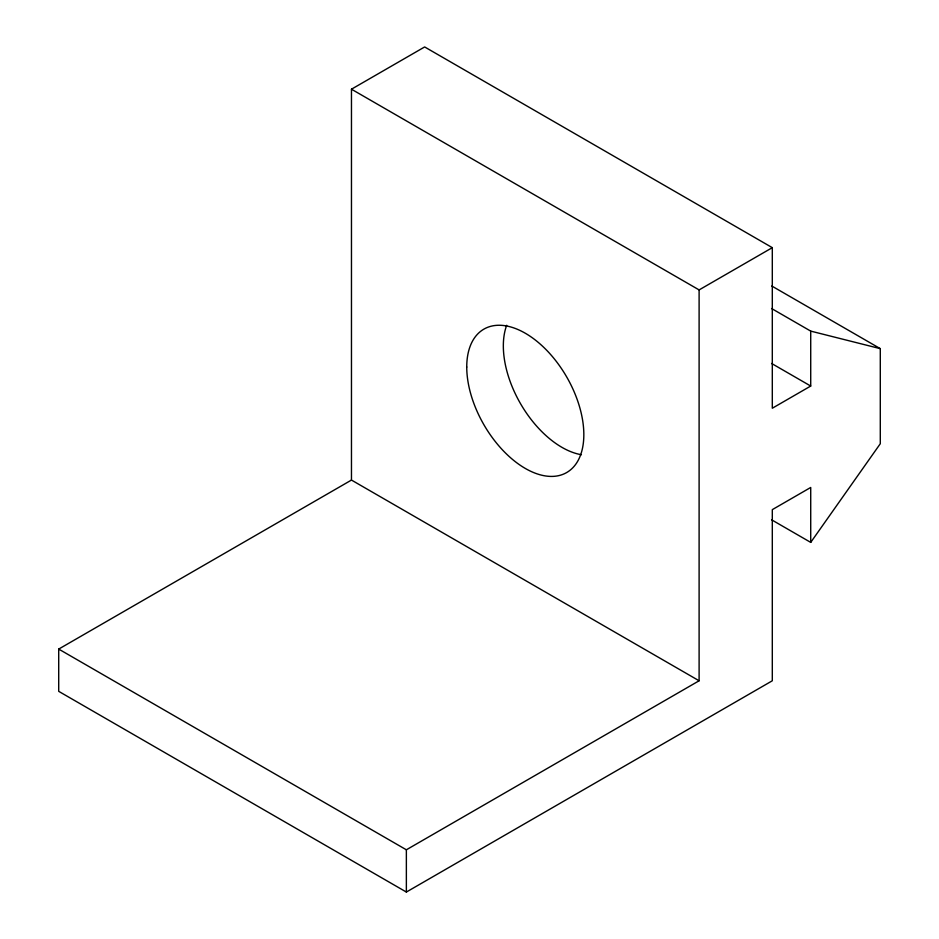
<?xml version="1.0" encoding="UTF-8"?>
<svg xmlns="http://www.w3.org/2000/svg" width="939" height="939" viewBox="0 0 939 939"><rect width="100%" height="100%" fill="white"/><g stroke="black" fill="none" stroke-linecap="round" stroke-linejoin="round"><path stroke-width="1.41" d="M771.6 519.807L810.721 542.39L880.289 443.724L880.289 348.651L771.764 286.008M351.468 89.205L699.109 289.916L699.109 680.775L351.468 480.064L351.468 89.205L424.651 46.95L772.304 247.661L772.304 408.23L810.721 386.046L810.721 331.115L771.6 308.532M810.721 542.39L810.721 487.458L772.304 509.642L772.304 680.775L406.364 892.05L58.711 691.339L58.711 649.084L351.468 480.064M699.109 289.916L772.304 247.661M58.711 649.084L406.364 849.795L699.109 680.775M810.721 331.115L880.289 348.651M771.6 363.463L810.721 386.046M406.364 849.795L406.364 892.05M581.417 454.722A82.808 47.807 60 0 1 520.488 403.617A82.808 47.807 60 0 1 506.684 325.293M466.742 367.032A82.808 47.807 60 0 0 554.562 476.284A82.808 47.807 60 0 0 554.562 359.191A82.808 47.807 60 0 0 466.742 367.032"/></g></svg>
